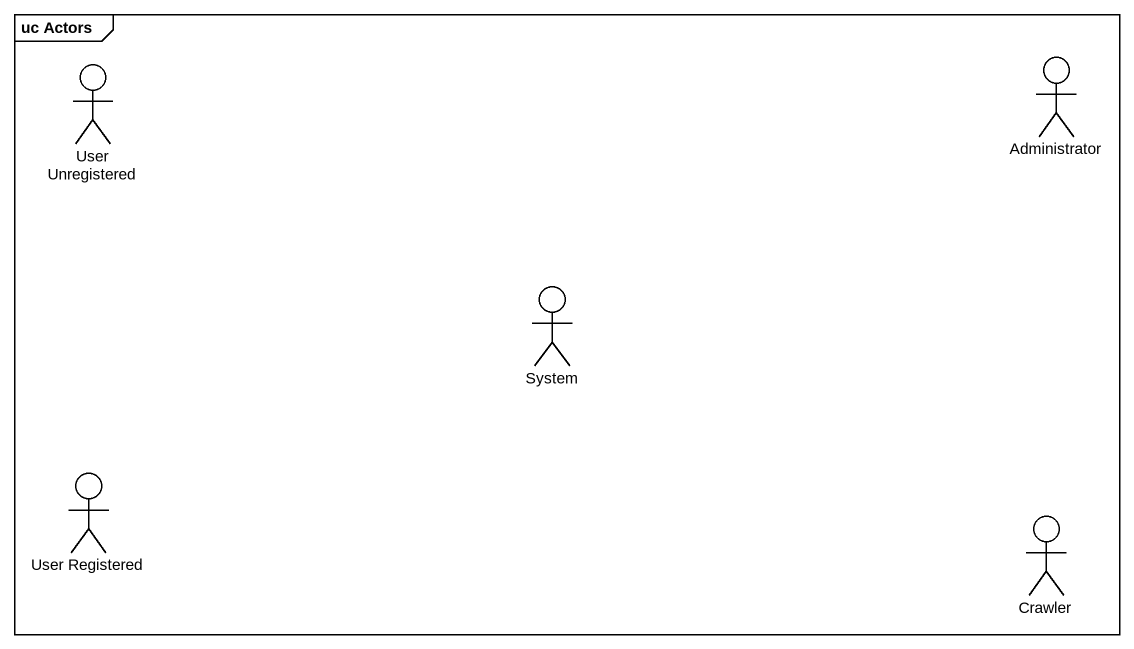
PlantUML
@startuml
mainframe uc Actors
actor "User Unregistered" as User_Unregistered
actor Administrator
actor System
actor "User Registered" as User_Registered
actor Crawler
@enduml
